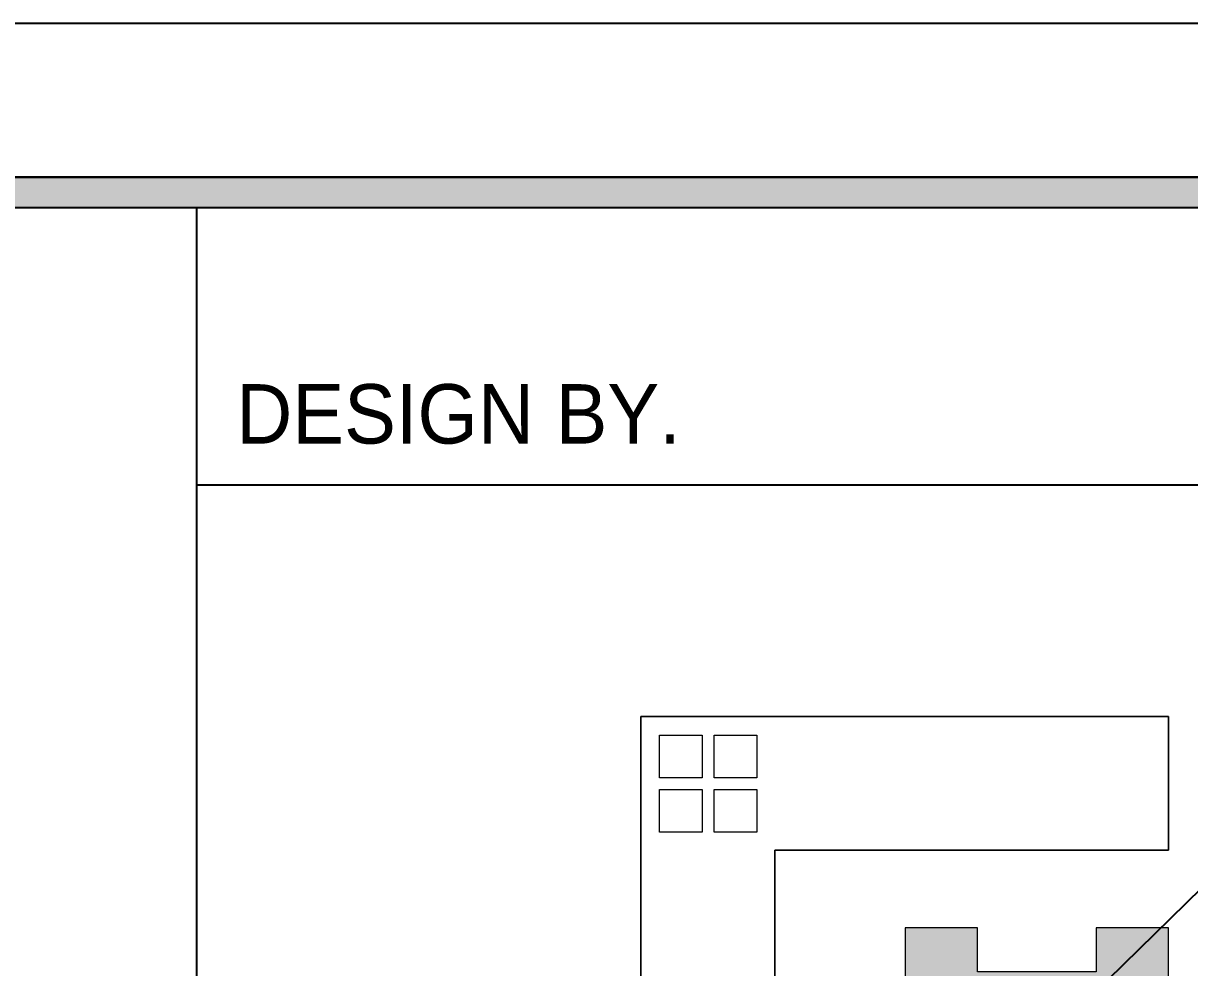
# Model space of a CAD drawing. Header units: inches. Extents: x 7740 to 83056, y -9304 to 75068.
# Drawn here: x 47406 to 49302, y 65911 to 67446 of the extents above; entities that cross this region are included whole.
import ezdxf
from ezdxf.enums import TextEntityAlignment as Align

# ---------------------------------------------------------------- set-up
doc = ezdxf.new("R2010")
doc.units = ezdxf.units.IN
doc.header["$LTSCALE"] = 50
doc.header["$MEASUREMENT"] = 0
for name, color, linetype in [('06-FUR', 6, 'Continuous'), ('F-SYM', 7, 'Continuous'), ('FORM(YOURNAME)-11', 1, 'Continuous'), ('로고', 7, 'Continuous')]:
    doc.layers.add(name, color=color, linetype=linetype)
doc.styles.add('YOURNAME', font='HY울릉도M.TTF')

# ---------------------------------------------------------------- blocks, each defined once
blk = doc.blocks.new('block 9')
at = {"layer": '로고'}
h = blk.add_hatch(color=40, dxfattribs=at)
h.dxf.hatch_style = 2
h.paths.add_polyline_path([(61.518, -132.479), (61.518, -135.091), (54.481, -135.091), (54.481, -132.479), (50.181, -132.479), (50.181, -140.428), (54.481, -140.428), (54.481, -137.817), (61.518, -137.817), (61.518, -140.428), (65.818, -140.428), (65.818, -132.479)])
at = {"layer": '로고', "lineweight": 0}
for points in [[(42.434, -153.44), (42.434, -127.869), (65.818, -127.869), (65.818, -119.92), (42.434, -119.92), (34.484, -119.92), (34.484, -127.869), (34.484, -153.44), (34.484, -161.389), (42.434, -161.389), (57.869, -161.389), (65.818, -161.389), (65.818, -153.44), (65.818, -147.382), (65.818, -141.428), (57.869, -141.428), (50.151, -141.428), (50.151, -147.382), (57.869, -147.382), (57.869, -153.44), (42.434, -153.44)], [(61.518, -132.479), (61.518, -135.091), (54.481, -135.091), (54.481, -132.479), (50.181, -132.479), (50.181, -140.428), (54.481, -140.428), (54.481, -137.817), (61.518, -137.817), (61.518, -140.428), (65.818, -140.428), (65.818, -132.479), (61.518, -132.479)]]:
    blk.add_lwpolyline(points, dxfattribs=at)
blk = doc.blocks.new('block 10')
at = {"layer": '로고', "lineweight": 0}
for points in [[(38.111, -123.571), (35.578, -123.571), (35.578, -121.037), (38.111, -121.037), (38.111, -123.571)], [(41.371, -123.571), (38.836, -123.571), (38.836, -121.037), (41.371, -121.037), (41.371, -123.571)], [(38.111, -126.801), (35.578, -126.801), (35.578, -124.265), (38.111, -124.265), (38.111, -126.801)], [(41.371, -126.801), (38.836, -126.801), (38.836, -124.265), (41.371, -124.265), (41.371, -126.801)]]:
    blk.add_lwpolyline(points, dxfattribs=at)
blk = doc.blocks.new('block 6')
at = {"layer": '로고'}
for name in ['block 9', 'block 10']:
    blk.add_blockref(name, (0, 0), dxfattribs=at)
blk = doc.blocks.new('FORM-PLAN')
at = {"layer": 'FORM(YOURNAME)-11'}
h = blk.add_hatch(color=256, dxfattribs=at)
h.dxf.hatch_style = 1
h.paths.add_polyline_path([(-71444.2, 55115.2), (10555.8, 55115.2), (10555.8, 54915.2), (-71444.2, 54915.2)])
h.paths.add_polyline_path([(-71444.2, -2084.8), (10555.8, -2084.8), (10555.8, -2284.8), (-71444.2, -2284.8)])
at = {"layer": 'Defpoints', "color": 158}
for p, q in [((1345.8, 54915.2), (1345.8, -2084.8)), ((10555.8, 53115.2), (1345.8, 44093.4)), ((1345.8, 53115.2), (10555.8, 53115.2))]:
    blk.add_line(p, q, dxfattribs=at)
blk.add_lwpolyline([(-71444.2, -2284.8), (10555.8, -2284.8), (10555.8, 55115.2), (-71444.2, 55115.2)], close=True, dxfattribs=at)
at = {"layer": 'FORM(YOURNAME)-11', "color": 250}
blk.add_lwpolyline([(-72444.2, -3284.8), (11555.8, -3284.8), (11555.8, 56115.2), (-72444.2, 56115.2)], close=True, dxfattribs=at)
at = {"layer": 'FORM(YOURNAME)-11'}
blk.add_lwpolyline([(-71444.2, 55115.2), (10555.8, 55115.2), (10555.8, 54915.2), (-71444.2, 54915.2)], close=True, dxfattribs=at)
at = {"layer": '로고', "lineweight": 0}
for p, q in [((4235.8, 51610.5), (7665.9, 51610.5)), ((4235.8, 47070.9), (4235.8, 51610.5)), ((7665.9, 51610.5), (7665.9, 50740.3)), ((5106.1, 50740.3), (5106.1, 47941.1)), ((7665.9, 50740.3), (5106.1, 50740.3))]:
    blk.add_line(p, q, dxfattribs=at)
at = {"layer": '로고', "lineweight": 0, "xscale": 109.4671147061438, "yscale": 109.4671147061438, "zscale": 109.4671147061438}
blk.add_blockref('block 6', (460.9, 64737.8), dxfattribs=at)
at = {"layer": 'FORM(YOURNAME)-11', "color": 14, "style": 'YOURNAME'}
blk.add_text('DESIGN BY.', height=386.14, dxfattribs=at).set_placement((1603.2, 53576.8), align=Align.MIDDLE_LEFT)
at = {"layer": 'FORM(YOURNAME)-11', "color": 3, "style": 'YOURNAME'}
for tag, height, p in [('1', 450.5, (9905.3, 18187.7)), ('2', 450.5, (9905.3, 17544.1)), ('3', 450.5, (9905.3, 16257)), ('4', 450.5, (9905.3, 14326.3)), ('5', 514.9, (9905.3, 12009.4)), ('6', 514.9, (9905.3, 9756.9)), ('7', 514.9, (9905.3, 7504.4)), ('8', 514.9, (9905.3, 5251.9)), ('9', 514.9, (9905.3, 2999.4)), ('10', 514.9, (5655, 811.3)), ('11', 514.9, (9905.3, 746.9)), ('12', 514.9, (5655, -1441.2)), ('13', 514.9, (9905.3, -1441.2))]:
    blk.add_attdef(tag, text='', height=height, dxfattribs=at).set_placement(p, align=Align.MIDDLE_RIGHT)
blk = doc.blocks.new('*U806')
at = {"layer": 'F-SYM', "xscale": 0.2500000000000001, "yscale": 0.2500000000000001, "zscale": 0.2500000000000001}
blk.add_blockref('FORM-PLAN', (47350.9, 53416.9), dxfattribs=at)

msp = doc.modelspace()

# ---------------------------------------------------------------- block references
at = {"layer": '06-FUR'}
msp.add_blockref('*U806', (0, 0), dxfattribs=at)

doc.saveas('drawing.dxf')
